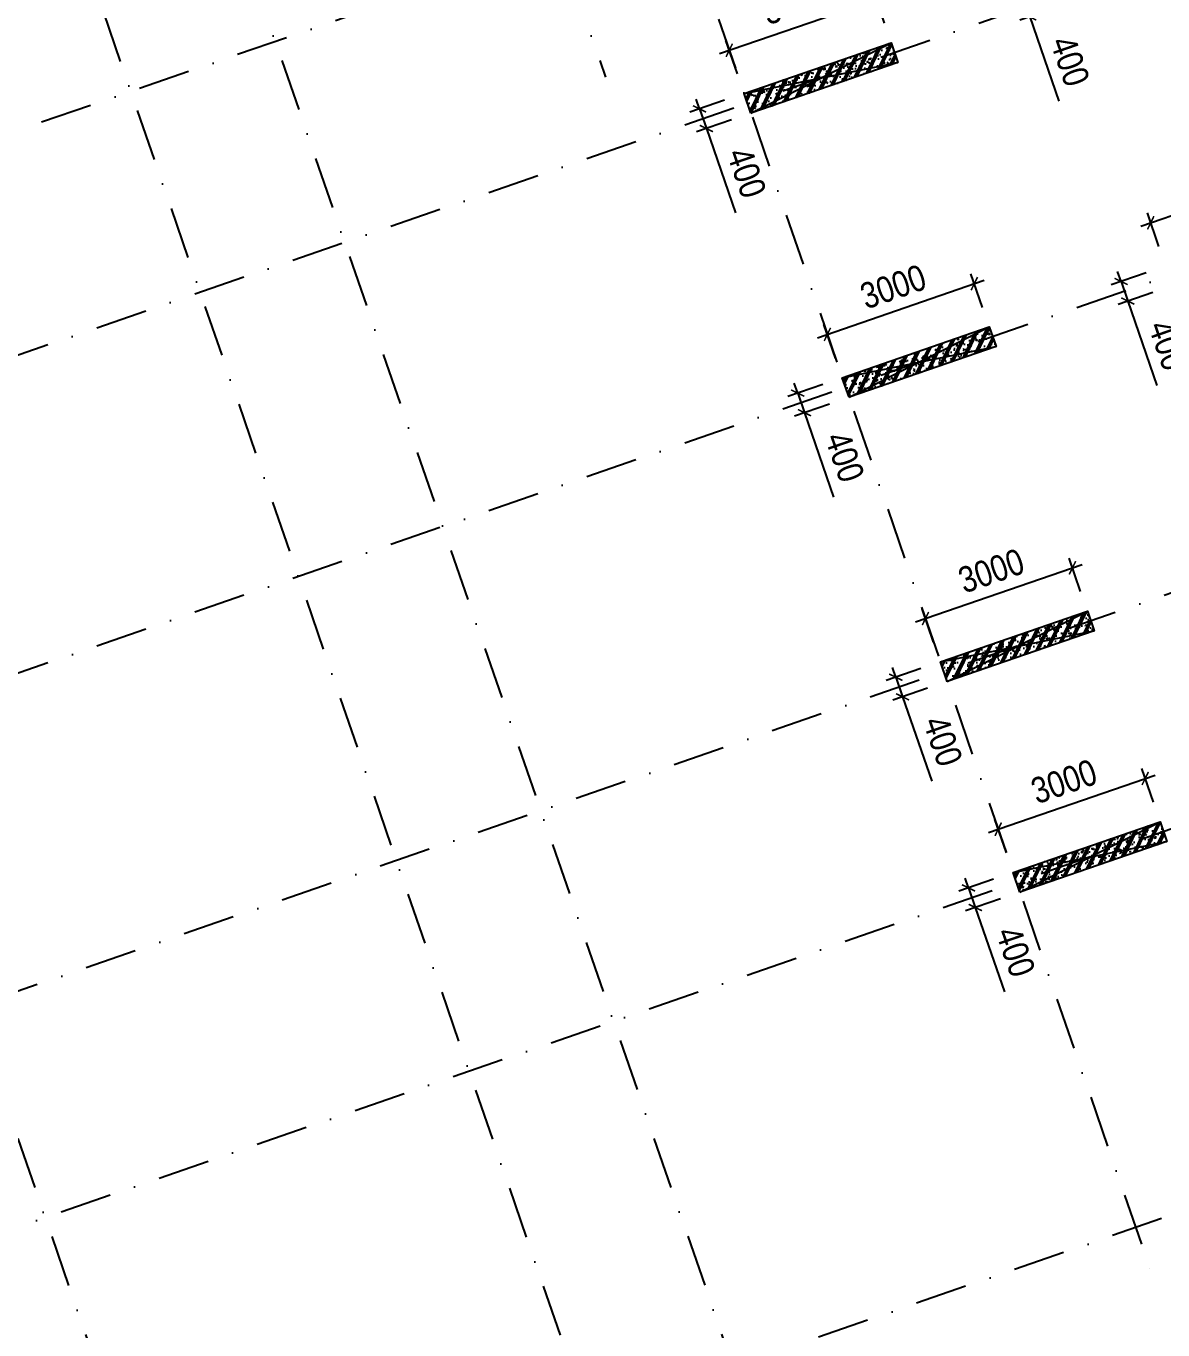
# Model space of a CAD drawing. Header units: millimetres. Extents: x 13965 to 1327256, y -72704 to 46237.
# Drawn here: x 470093 to 492025, y -32339 to -7183 of the extents above; entities that cross this region are included whole.
import ezdxf

# ---------------------------------------------------------------- set-up
doc = ezdxf.new("R2010")
doc.units = ezdxf.units.MM
doc.header["$MEASUREMENT"] = 0
doc.linetypes.add('DASHDOT', pattern=[1, 0.5, -0.25, 0, -0.25])
for name, color, linetype in [('KC2-DIM', 251, 'Continuous'), ('KT-Luoi truc South Tower', 8, 'DASHDOT'), ('Xref_ST_MBDV Cot vach 30.7.2022|Xref_ST_MBDV Cot vach 30.7.2022|Xref_ST_MBDV Cot vach 30.7.2022|Xref_ST_MBDV Cot vach 30.7.2022|KC-Betong', 6, 'Continuous')]:
    doc.layers.add(name, color=color, linetype=linetype)
doc.layers.add('KT-Kich thuoc', color=159, linetype='Continuous', lineweight=18)
doc.styles.add('Arial Narrow', font='ARIALN.TTF')
doc.dimstyles.new('ccu12-200', dxfattribs={"dimscale": 200, "dimtxt": 2.5, "dimasz": 1, "dimexe": 1, "dimexo": 2, "dimgap": 1, "dimtad": 1, "dimdec": 0, "dimdsep": 46, "dimtxsty": 'Arial Narrow', "dimblk": 'ARCHTICK', "dimcen": -1, "dimdle": 1, "dimclrd": 256, "dimclre": 256, "dimclrt": 3, "dimadec": 0, "dimazin": 2, "dimtfac": 0.1, "dimtdec": 0, "dimtmove": 0, "dimatfit": 1, "dimldrblk": 'ARCHTICK', "dimfxl": 1, "dimtvp": 0.833333, "dimtolj": 1, "dimtzin": 12, "dimarcsym": 0})

# ---------------------------------------------------------------- blocks, each defined once
blk = doc.blocks.new('Asix South Tower')
at = {"layer": 'KT-Luoi truc South Tower', "ltscale": 2000}
for p, q in [((-72397.8, 60940.8), (-54232.5, 8325.6)), ((-74690, 60149.4), (-64788, 31468.5)), ((-80172.4, 58256.6), (-62007.1, 5641.4)), ((-82960.9, 57293.9), (-64795.6, 4678.7)), ((-91137.3, 54471), (-72972, 1855.8)), ((-37736.8, 39354.3), (-105450.5, 15976.2)), ((-63379.6, 34838.6), (-106788.6, 19851.7)), ((-37735.1, 33218.9), (-103274.2, 10591.7)), ((-47391.3, 23749.2), (-101381.4, 5109.2)), ((-45988, 19684.6), (-99978.1, 1044.6)), ((-52170.8, 10095.3), (-96381.5, -5168.4))]:
    blk.add_line(p, q, dxfattribs=at)
blk = doc.blocks.new('_ArchTick')
at = {"color": 0, "const_width": 0.15}
blk.add_lwpolyline([(-0.5, -0.5), (0.5, 0.5)], dxfattribs=at)
blk = doc.blocks.new('*D416')
at = {"layer": 'Defpoints', "color": 0, "transparency": 16777216}
for p in [(486494, -6670), (486783, -7505, 0), (483947, -8484, 0)]:
    blk.add_point(p, dxfattribs=at)
at = {"layer": 'KC2-DIM', "lineweight": -2, "transparency": 16777216}
for p, q in [((486652, -7127), (486429, -6480)), ((483470, -7714), (486683, -6604)), ((483817, -8106), (483593, -7459))]:
    blk.add_line(p, q, dxfattribs=at)
at = {"layer": 'KC2-DIM', "lineweight": -2, "transparency": 16777216, "xscale": 200, "yscale": 200, "zscale": 200}
for p, rotation in [((486494, -6670), 19.04713795321673), ((483659, -7649), 199.0471379532167)]:
    blk.add_blockref('_ArchTick', p, dxfattribs=dict(at, rotation=rotation))
at = {"layer": 'KC2-DIM', "color": 3, "transparency": 16777216, "insert": (484928, -6729), "char_height": 500, "attachment_point": 5, "rotation": 19.0471, "style": 'Arial Narrow'}
blk.add_mtext('\\A1;3000', dxfattribs=at)
blk = doc.blocks.new('*D417')
at = {"layer": 'Defpoints', "color": 0, "transparency": 16777216}
for p in [(483947, -8484, 0), (484078, -8862, 0), (483217, -9159)]:
    blk.add_point(p, dxfattribs=at)
at = {"layer": 'KC2-DIM', "lineweight": -2, "transparency": 16777216}
for p, q in [((483569, -8614), (482897, -8846)), ((483086, -8781), (483021, -8592)), ((483086, -8781), (483217, -9159)), ((483699, -8992), (483027, -9224)), ((483217, -9159), (483778, -10786))]:
    blk.add_line(p, q, dxfattribs=at)
at = {"layer": 'KC2-DIM', "lineweight": -2, "transparency": 16777216, "xscale": 200, "yscale": 200, "zscale": 200}
for p, rotation in [((483086, -8781), 289.0471379532211), ((483217, -9159), 109.0471379532211)]:
    blk.add_blockref('_ArchTick', p, dxfattribs=dict(at, rotation=rotation))
at = {"layer": 'KC2-DIM', "color": 3, "transparency": 16777216, "insert": (483993, -10013), "char_height": 500, "attachment_point": 5, "rotation": 289.0471, "style": 'Arial Narrow'}
blk.add_mtext('\\A1;400', dxfattribs=at)
blk = doc.blocks.new('*D418')
at = {"layer": 'Defpoints', "color": 0, "transparency": 16777216}
for p in [(488387, -12152), (488676, -12988, 0), (485840, -13967, 0)]:
    blk.add_point(p, dxfattribs=at)
at = {"layer": 'KC2-DIM', "lineweight": -2, "transparency": 16777216}
for p, q in [((488545, -12610), (488322, -11963)), ((485363, -13197), (488576, -12087)), ((485709, -13589), (485486, -12942))]:
    blk.add_line(p, q, dxfattribs=at)
at = {"layer": 'KC2-DIM', "lineweight": -2, "transparency": 16777216, "xscale": 200, "yscale": 200, "zscale": 200}
for p, rotation in [((488387, -12152), 19.04713795321708), ((485552, -13131), 199.0471379532171)]:
    blk.add_blockref('_ArchTick', p, dxfattribs=dict(at, rotation=rotation))
at = {"layer": 'KC2-DIM', "color": 3, "transparency": 16777216, "insert": (486821, -12212), "char_height": 500, "attachment_point": 5, "rotation": 19.0471, "style": 'Arial Narrow'}
blk.add_mtext('\\A1;3000', dxfattribs=at)
blk = doc.blocks.new('*D419')
at = {"layer": 'Defpoints', "color": 0, "transparency": 16777216}
for p in [(485840, -13967, 0), (485971, -14345, 0), (485110, -14642)]:
    blk.add_point(p, dxfattribs=at)
at = {"layer": 'KC2-DIM', "lineweight": -2, "transparency": 16777216}
for p, q in [((484979, -14264), (484914, -14075)), ((485462, -14097), (484790, -14329)), ((484979, -14264), (485110, -14642)), ((485592, -14475), (484920, -14707)), ((485110, -14642), (485671, -16269))]:
    blk.add_line(p, q, dxfattribs=at)
at = {"layer": 'KC2-DIM', "lineweight": -2, "transparency": 16777216, "xscale": 200, "yscale": 200, "zscale": 200}
for p, rotation in [((484979, -14264), 289.0471379532211), ((485110, -14642), 109.0471379532211)]:
    blk.add_blockref('_ArchTick', p, dxfattribs=dict(at, rotation=rotation))
at = {"layer": 'KC2-DIM', "color": 3, "transparency": 16777216, "insert": (485886, -15496), "char_height": 500, "attachment_point": 5, "rotation": 289.0471, "style": 'Arial Narrow'}
blk.add_mtext('\\A1;400', dxfattribs=at)
blk = doc.blocks.new('*D420')
at = {"layer": 'Defpoints', "color": 0, "transparency": 16777216}
for p in [(490280, -17635), (490569, -18470, 0), (487733, -19449, 0)]:
    blk.add_point(p, dxfattribs=at)
at = {"layer": 'KC2-DIM', "lineweight": -2, "transparency": 16777216}
for p, q in [((487255, -18679), (490469, -17570)), ((490438, -18092), (490215, -17446)), ((487602, -19071), (487379, -18425))]:
    blk.add_line(p, q, dxfattribs=at)
at = {"layer": 'KC2-DIM', "lineweight": -2, "transparency": 16777216, "xscale": 200, "yscale": 200, "zscale": 200}
for p, rotation in [((490280, -17635), 19.04713795321675), ((487444, -18614), 199.0471379532168)]:
    blk.add_blockref('_ArchTick', p, dxfattribs=dict(at, rotation=rotation))
at = {"layer": 'KC2-DIM', "color": 3, "transparency": 16777216, "insert": (488714, -17694), "char_height": 500, "attachment_point": 5, "rotation": 19.0471, "style": 'Arial Narrow'}
blk.add_mtext('\\A1;3000', dxfattribs=at)
blk = doc.blocks.new('*D421')
at = {"layer": 'Defpoints', "color": 0, "transparency": 16777216}
for p in [(487733, -19449, 0), (487863, -19827, 0), (487002, -20124)]:
    blk.add_point(p, dxfattribs=at)
at = {"layer": 'KC2-DIM', "lineweight": -2, "transparency": 16777216}
for p, q in [((487355, -19580), (486683, -19812)), ((486872, -19746), (486806, -19557)), ((486872, -19746), (487002, -20124)), ((487485, -19958), (486813, -20190)), ((487002, -20124), (487564, -21751))]:
    blk.add_line(p, q, dxfattribs=at)
at = {"layer": 'KC2-DIM', "lineweight": -2, "transparency": 16777216, "xscale": 200, "yscale": 200, "zscale": 200}
for p, rotation in [((486872, -19746), 289.0471379532133), ((487002, -20124), 109.0471379532133)]:
    blk.add_blockref('_ArchTick', p, dxfattribs=dict(at, rotation=rotation))
at = {"layer": 'KC2-DIM', "color": 3, "transparency": 16777216, "insert": (487779, -20978), "char_height": 500, "attachment_point": 5, "rotation": 289.0471, "style": 'Arial Narrow'}
blk.add_mtext('\\A1;400', dxfattribs=at)
blk = doc.blocks.new('*D422')
at = {"layer": 'Defpoints', "color": 0, "transparency": 16777216}
for p in [(491684, -21699), (491972, -22535, 0), (489136, -23514, 0)]:
    blk.add_point(p, dxfattribs=at)
at = {"layer": 'KC2-DIM', "lineweight": -2, "transparency": 16777216}
for p, q in [((488659, -22744), (491873, -21634)), ((491841, -22157), (491618, -21510)), ((489006, -23136), (488782, -22489))]:
    blk.add_line(p, q, dxfattribs=at)
at = {"layer": 'KC2-DIM', "lineweight": -2, "transparency": 16777216, "xscale": 200, "yscale": 200, "zscale": 200}
for p, rotation in [((491684, -21699), 19.04713795321675), ((488848, -22678), 199.0471379532168)]:
    blk.add_blockref('_ArchTick', p, dxfattribs=dict(at, rotation=rotation))
at = {"layer": 'KC2-DIM', "color": 3, "transparency": 16777216, "insert": (490117, -21759), "char_height": 500, "attachment_point": 5, "rotation": 19.0471, "style": 'Arial Narrow'}
blk.add_mtext('\\A1;3000', dxfattribs=at)
blk = doc.blocks.new('*D423')
at = {"layer": 'Defpoints', "color": 0, "transparency": 16777216}
for p in [(489136, -23514, 0), (489267, -23892, 0), (488406, -24189)]:
    blk.add_point(p, dxfattribs=at)
at = {"layer": 'KC2-DIM', "lineweight": -2, "transparency": 16777216}
for p, q in [((488758, -23644), (488086, -23876)), ((488275, -23811), (488210, -23622)), ((488275, -23811), (488406, -24189)), ((488889, -24022), (488217, -24254)), ((488406, -24189), (488967, -25816))]:
    blk.add_line(p, q, dxfattribs=at)
at = {"layer": 'KC2-DIM', "lineweight": -2, "transparency": 16777216, "xscale": 200, "yscale": 200, "zscale": 200}
for p, rotation in [((488275, -23811), 289.0471379532133), ((488406, -24189), 109.0471379532133)]:
    blk.add_blockref('_ArchTick', p, dxfattribs=dict(at, rotation=rotation))
at = {"layer": 'KC2-DIM', "color": 3, "transparency": 16777216, "insert": (489182, -25043), "char_height": 500, "attachment_point": 5, "rotation": 289.0471, "style": 'Arial Narrow'}
blk.add_mtext('\\A1;400', dxfattribs=at)
blk = doc.blocks.new('*D428')
at = {"layer": 'Defpoints', "color": 0, "transparency": 16777216}
for p in [(494626, -9999), (494914, -10834, 0), (492079, -11813, 0)]:
    blk.add_point(p, dxfattribs=at)
at = {"layer": 'KC2-DIM', "lineweight": -2, "transparency": 16777216}
for p, q in [((494784, -10456), (494561, -9809)), ((491601, -11043), (494815, -9933)), ((491948, -11435), (491725, -10789))]:
    blk.add_line(p, q, dxfattribs=at)
at = {"layer": 'KC2-DIM', "lineweight": -2, "transparency": 16777216, "xscale": 200, "yscale": 200, "zscale": 200}
for p, rotation in [((494626, -9999), 19.0471379532167), ((491790, -10978), 199.0471379532166)]:
    blk.add_blockref('_ArchTick', p, dxfattribs=dict(at, rotation=rotation))
at = {"layer": 'KC2-DIM', "color": 3, "transparency": 16777216, "insert": (493060, -10058), "char_height": 500, "attachment_point": 5, "rotation": 19.0471, "style": 'Arial Narrow'}
blk.add_mtext('\\A1;3000', dxfattribs=at)
blk = doc.blocks.new('*D429')
at = {"layer": 'Defpoints', "color": 0, "transparency": 16777216}
for p in [(492079, -11813, 0), (492209, -12191, 0), (491348, -12488)]:
    blk.add_point(p, dxfattribs=at)
at = {"layer": 'KC2-DIM', "lineweight": -2, "transparency": 16777216}
for p, q in [((491701, -11943), (491029, -12175)), ((491218, -12110), (491152, -11921)), ((491831, -12321), (491159, -12553)), ((491218, -12110), (491348, -12488)), ((491348, -12488), (491910, -14115))]:
    blk.add_line(p, q, dxfattribs=at)
at = {"layer": 'KC2-DIM', "lineweight": -2, "transparency": 16777216, "xscale": 200, "yscale": 200, "zscale": 200}
for p, rotation in [((491218, -12110), 289.0471379532133), ((491348, -12488), 109.0471379532133)]:
    blk.add_blockref('_ArchTick', p, dxfattribs=dict(at, rotation=rotation))
at = {"layer": 'KC2-DIM', "color": 3, "transparency": 16777216, "insert": (492125, -13342), "char_height": 500, "attachment_point": 5, "rotation": 289.0471, "style": 'Arial Narrow'}
blk.add_mtext('\\A1;400', dxfattribs=at)
blk = doc.blocks.new('*D431')
at = {"layer": 'Defpoints', "color": 0, "transparency": 16777216}
for p in [(490186, -6330, 0), (490316, -6708, 0), (489455, -7006)]:
    blk.add_point(p, dxfattribs=at)
at = {"layer": 'KC2-DIM', "lineweight": -2, "transparency": 16777216}
for p, q in [((489808, -6461), (489136, -6693)), ((489325, -6628), (489260, -6439)), ((489325, -6628), (489455, -7006)), ((489938, -6839), (489266, -7071)), ((489455, -7006), (490017, -8632))]:
    blk.add_line(p, q, dxfattribs=at)
at = {"layer": 'KC2-DIM', "lineweight": -2, "transparency": 16777216, "xscale": 200, "yscale": 200, "zscale": 200}
for p, rotation in [((489325, -6628), 289.0471379532133), ((489455, -7006), 109.0471379532133)]:
    blk.add_blockref('_ArchTick', p, dxfattribs=dict(at, rotation=rotation))
at = {"layer": 'KC2-DIM', "color": 3, "transparency": 16777216, "insert": (490232, -7860), "char_height": 500, "attachment_point": 5, "rotation": 289.0471, "style": 'Arial Narrow'}
blk.add_mtext('\\A1;400', dxfattribs=at)
blk = doc.blocks.new('*U37')
h = blk.add_hatch()
h.set_pattern_fill('VATLIEU04', color=250, scale=40, style=0, pattern_type=2)
h.set_pattern_definition([(50, (-550, 3050), (286.904, -25.101), [30, -330]), (355, (-550, 3050), (-55.5, 300.877), [24, -264]), (100.451, (-526.1, 3047.9), (231.404, 275.776), [25.496, -280.457]), (46.184, (-550, 3130), (426.896, -66.208), [45, -495]), (96.636, (-514.43, 3124.5), (373.865, 389.647), [38.244, -420.685]), (351.184, (-550, 3130), (373.865, 389.65), [36, -396]), (21, (-510, 3110), (238.763, -161.048), [30, -330]), (326, (-510, 3110), (97.326, 290.06), [24, -264]), (71.451, (-490.1, 3096.58), (336.09, 129.012), [25.496, -280.457]), (37.5, (-550, 3050), (4.864, 133.1575), [0, -260.8, 0, -268, 0, -265]), (7.5, (-550, 3050), (105.228, 157.7647), [0, -152.8, 0, -254.8, 0, -101]), (327.5, (-639.2, 3050), (213.529, -9.022), [0, -100, 0, -312, 0, -414]), (317.5, (-679.2, 3050), (233.274, 40.042), [0, -130, 0, -207.2, 0, -294]), (45, (-550, 3050), (-120.208, 120.208), []), (45, (-550, 3099), (-120.208, 120.208), [])])
h.paths.add_polyline_path([(-475, -475), (-75, -475), (-75, 2525), (-475, 2525)])
at = {"color": 6, "ltscale": 0.25}
blk.add_lwpolyline([(-475, -475), (-75, -475), (-75, 2525), (-475, 2525)], close=True, dxfattribs=at)
at = {"layer": 'Defpoints', "linetype": 'ByBlock', "ltscale": 30}
for p, q in [((-75, -475), (-475, 2525)), ((-475, -475), (-75, 2525))]:
    blk.add_line(p, q, dxfattribs=at)
blk = doc.blocks.new('MBCV-T22')
at = {"layer": 'Xref_ST_MBDV Cot vach 30.7.2022|Xref_ST_MBDV Cot vach 30.7.2022|Xref_ST_MBDV Cot vach 30.7.2022|Xref_ST_MBDV Cot vach 30.7.2022|KC-Betong', "linetype": 'ByBlock', "xscale": -0.9999999999999998, "rotation": 289.0471379532163}
for p in [(-55615, 5656, 0), (-53722, 173, 0), (-51829, -5309, 0), (-50426, -9374, 0)]:
    blk.add_blockref('*U37', p, dxfattribs=at)

msp = doc.modelspace()

# ---------------------------------------------------------------- block references
msp.add_blockref('MBCV-T22', (539986.7, -13913.9))
at = {"layer": 'KT-Kich thuoc'}
msp.add_blockref('Asix South Tower', (546059.8, -39634.4), dxfattribs=at)

# ---------------------------------------------------------------- dimensions: what is measured, and where the dimension line sits
at = {"layer": 'KC2-DIM'}
for p1, p2, distance, picture, middle in [((483947, -8483.8, 0), (486782.8, -7504.7, 0), 883.6, '*D416', (484928, -6728.7)), ((490185.9, -6330.3, 0), (490316.4, -6708.4, 0), -910.9, '*D431', (490231.8, -7859.5, 0)), ((483947, -8483.8, 0), (484077.6, -8861.9, 0), -910.9, '*D417', (483993, -10012.9)), ((492078.7, -11812.8, 0), (494914.4, -10833.7, 0), 883.6, '*D428', (493059.6, -10057.7, 0)), ((485840, -13966.7, 0), (488675.8, -12987.6, 0), 883.6, '*D418', (486821, -12211.6, 0)), ((492078.7, -11812.8, 0), (492209.2, -12190.9, 0), -910.9, '*D429', (492124.6, -13342, 0)), ((485840, -13966.7, 0), (485970.5, -14344.8, 0), -910.9, '*D419', (485885.9, -15495.8, 0)), ((487732.8, -19449.1, 0), (490568.6, -18470.1, 0), 883.6, '*D420', (488713.8, -17694, 0)), ((487732.8, -19449.1, 0), (487863.4, -19827.2, 0), -910.9, '*D421', (487778.7, -20978.3, 0)), ((489136.1, -23513.7, 0), (491971.9, -22534.7, 0), 883.6, '*D422', (490117, -21758.6, 0)), ((489136.1, -23513.7, 0), (489266.6, -23891.8, 0), -910.9, '*D423', (489182, -25042.9, 0))]:
    dim = msp.add_aligned_dim(p1=p1, p2=p2, distance=distance, dimstyle='ccu12-200', dxfattribs=at)
    dim.commit()
    dim.dimension.update_dxf_attribs({"geometry": picture, "text_midpoint": middle})

doc.saveas('drawing.dxf')
